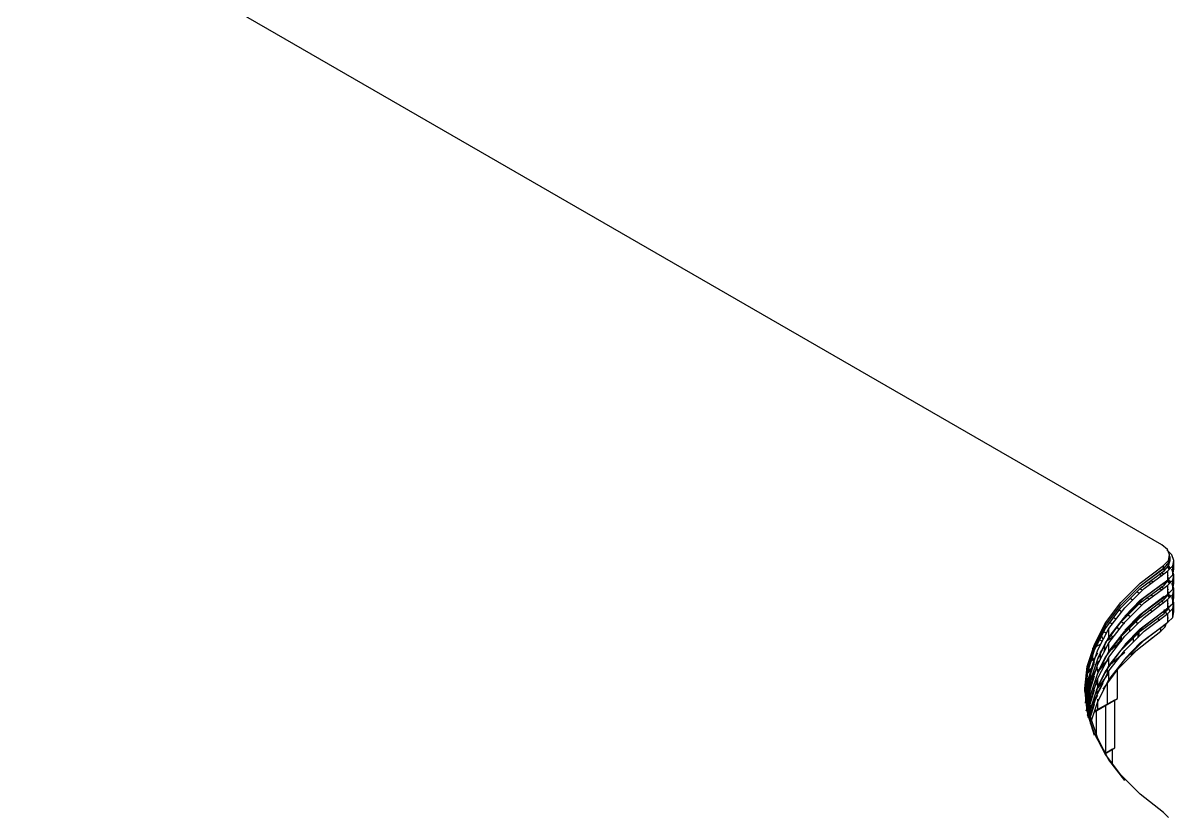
# Model space of a CAD drawing. Header units: inches. Extents: x 0.3 to 16.2, y 0.3 to 11.4.
# Drawn here: x 3.397 to 4.217, y 2.221 to 2.785 of the extents above; entities that cross this region are included whole.
import ezdxf

# ---------------------------------------------------------------- set-up
doc = ezdxf.new("R2010")
doc.units = ezdxf.units.IN
doc.header["$LTSCALE"] = 0.009843
doc.header["$MEASUREMENT"] = 0
doc.layers.add('GEOMETRY', color=7, linetype='Continuous')

msp = doc.modelspace()

# ---------------------------------------------------------------- linework, layer by layer
at = {"layer": 'GEOMETRY'}
for p, q in [((4.20787, 2.41378), (2.05236, 3.65827)), ((4.21181, 2.41063), (4.20787, 2.41378)), ((4.21496, 2.40669), (4.21142, 2.41024)), ((4.21339, 2.40669), (4.21181, 2.41063)), ((4.20906, 2.39921), (4.2126, 2.40276)), ((4.20906, 2.39921), (4.2126, 2.40276)), ((4.2126, 2.40276), (4.21339, 2.40669)), ((4.2126, 2.40276), (4.21339, 2.40669)), ((4.2126, 2.40079), (4.21339, 2.40472)), ((4.2126, 2.40079), (4.21378, 2.40472)), ((4.2126, 2.40079), (4.21378, 2.40472)), ((4.2126, 2.40079), (4.2126, 2.40276)), ((4.2126, 2.39882), (4.21378, 2.40276)), ((4.21339, 2.40472), (4.21339, 2.40669)), ((4.21378, 2.40472), (4.21339, 2.40591)), ((4.21378, 2.40276), (4.21378, 2.40472)), ((4.21654, 2.40276), (4.21496, 2.40669)), ((4.21575, 2.39882), (4.21654, 2.40276)), ((4.21575, 2.39882), (4.21654, 2.40276)), ((4.21654, 2.39646), (4.21654, 2.40276)), ((4.19252, 2.38661), (4.20906, 2.39921)), ((4.19252, 2.38661), (4.20906, 2.39921)), ((4.19252, 2.38465), (4.20906, 2.39724)), ((4.19252, 2.38465), (4.20945, 2.39724)), ((4.19252, 2.38465), (4.20945, 2.39724)), ((4.19252, 2.38268), (4.20945, 2.39528)), ((4.19528, 2.38268), (4.2122, 2.39528)), ((4.19528, 2.38268), (4.2122, 2.39528)), ((4.20472, 2.3937), (4.20433, 2.3937)), ((4.20433, 2.3937), (4.20433, 2.3937)), ((4.20591, 2.39488), (4.20591, 2.39488)), ((4.20827, 2.39331), (4.20748, 2.39409)), ((4.20906, 2.39724), (4.2126, 2.40079)), ((4.20906, 2.39724), (4.20906, 2.39921)), ((4.20945, 2.39724), (4.2126, 2.40079)), ((4.20945, 2.39724), (4.2126, 2.40079)), ((4.20945, 2.39528), (4.2126, 2.39882)), ((4.20945, 2.39528), (4.20945, 2.39724)), ((4.21102, 2.39921), (4.21102, 2.39921)), ((4.21142, 2.39961), (4.21142, 2.4)), ((4.21378, 2.39646), (4.2122, 2.40039)), ((4.2122, 2.39528), (4.21575, 2.39882)), ((4.2122, 2.39528), (4.21575, 2.39882)), ((4.21299, 2.39606), (4.2122, 2.39843)), ((4.2122, 2.38898), (4.2122, 2.39528)), ((4.2126, 2.39882), (4.2126, 2.40079)), ((4.21417, 2.39724), (4.2126, 2.39882)), ((4.21654, 2.39252), (4.21496, 2.39646)), ((4.21575, 2.39252), (4.21575, 2.39882)), ((4.21575, 2.39252), (4.21654, 2.39646)), ((4.17874, 2.37283), (4.19252, 2.38661)), ((4.17874, 2.37283), (4.19252, 2.38661)), ((4.19252, 2.37441), (4.20945, 2.38701)), ((4.19252, 2.37441), (4.20945, 2.38701)), ((4.19252, 2.37441), (4.20945, 2.38701)), ((4.19528, 2.37638), (4.2122, 2.38898)), ((4.19685, 2.3878), (4.19685, 2.3878)), ((4.19685, 2.3878), (4.19685, 2.3878)), ((4.19843, 2.38898), (4.19843, 2.38898)), ((4.2, 2.38622), (4.19843, 2.38701)), ((4.2, 2.38622), (4.19843, 2.38701)), ((4.20157, 2.3874), (4.2, 2.38819)), ((4.20827, 2.39173), (4.20591, 2.39291)), ((4.20748, 2.39173), (4.20591, 2.39291)), ((4.20906, 2.39291), (4.20827, 2.39331)), ((4.20945, 2.38504), (4.2126, 2.38858)), ((4.20945, 2.38504), (4.20945, 2.38701)), ((4.2122, 2.38898), (4.21575, 2.39252)), ((4.2122, 2.39213), (4.2126, 2.39252)), ((4.2122, 2.39213), (4.2126, 2.39252)), ((4.2122, 2.39016), (4.2126, 2.39055)), ((4.2122, 2.39016), (4.2126, 2.39055)), ((4.2122, 2.39016), (4.2126, 2.39055)), ((4.21378, 2.38622), (4.2122, 2.39016)), ((4.2122, 2.38504), (4.21575, 2.38858)), ((4.2122, 2.38504), (4.21575, 2.38858)), ((4.21299, 2.38622), (4.2122, 2.38819)), ((4.2126, 2.38858), (4.2126, 2.39055)), ((4.2126, 2.38858), (4.21299, 2.38976)), ((4.21417, 2.3874), (4.2126, 2.38858)), ((4.21654, 2.38268), (4.21496, 2.38622)), ((4.21575, 2.38858), (4.21654, 2.39252)), ((4.21575, 2.38858), (4.21654, 2.39252)), ((4.21575, 2.38228), (4.21575, 2.38858)), ((4.21575, 2.38228), (4.21654, 2.38622)), ((4.21654, 2.38622), (4.21654, 2.39252)), ((4.17874, 2.37087), (4.19252, 2.38465)), ((4.17874, 2.37087), (4.19252, 2.38465)), ((4.17874, 2.37087), (4.19252, 2.38465)), ((4.17874, 2.3689), (4.19252, 2.38268)), ((4.1815, 2.3689), (4.19528, 2.38268)), ((4.1815, 2.3689), (4.19528, 2.38268)), ((4.18898, 2.3811), (4.18898, 2.3811)), ((4.19173, 2.37913), (4.19016, 2.38031)), ((4.19134, 2.38307), (4.19094, 2.38307)), ((4.19252, 2.37244), (4.20945, 2.38504)), ((4.19409, 2.3815), (4.19252, 2.38228)), ((4.19252, 2.36417), (4.20945, 2.37717)), ((4.19252, 2.36417), (4.20945, 2.37717)), ((4.19252, 2.36417), (4.20945, 2.37717)), ((4.19528, 2.37244), (4.2122, 2.38504)), ((4.19528, 2.37244), (4.2122, 2.38504)), ((4.19528, 2.36614), (4.2122, 2.37874)), ((4.20157, 2.37717), (4.2, 2.37795)), ((4.20827, 2.3815), (4.20591, 2.38268)), ((4.20748, 2.38189), (4.20591, 2.38268)), ((4.20827, 2.38346), (4.20748, 2.38386)), ((4.20906, 2.38268), (4.20827, 2.38346)), ((4.20945, 2.3752), (4.2126, 2.37835)), ((4.20945, 2.3752), (4.20945, 2.37717)), ((4.2122, 2.37874), (4.2122, 2.38504)), ((4.2122, 2.37874), (4.21575, 2.38228)), ((4.2122, 2.38189), (4.2126, 2.38228)), ((4.2122, 2.38189), (4.2126, 2.38228)), ((4.2122, 2.37992), (4.2126, 2.38031)), ((4.2122, 2.37992), (4.2126, 2.38031)), ((4.2122, 2.37992), (4.2126, 2.38031)), ((4.21378, 2.37598), (4.2122, 2.37992)), ((4.2122, 2.3752), (4.21575, 2.37835)), ((4.2122, 2.3752), (4.21575, 2.37835)), ((4.21299, 2.37598), (4.2122, 2.37795)), ((4.2126, 2.37835), (4.2126, 2.38031)), ((4.2126, 2.37835), (4.21299, 2.37992)), ((4.21417, 2.37717), (4.2126, 2.37835)), ((4.21575, 2.37835), (4.21654, 2.38268)), ((4.21575, 2.37835), (4.21654, 2.38268)), ((4.21575, 2.37205), (4.21575, 2.37835)), ((4.21654, 2.37598), (4.21654, 2.38268)), ((4.16772, 2.35827), (4.17874, 2.37283)), ((4.16772, 2.35827), (4.17874, 2.37283)), ((4.16772, 2.3563), (4.17874, 2.37087)), ((4.16772, 2.3563), (4.17874, 2.37087)), ((4.16772, 2.3563), (4.17874, 2.37087)), ((4.16772, 2.35433), (4.17874, 2.3689)), ((4.17008, 2.35433), (4.1815, 2.3689)), ((4.17008, 2.35433), (4.1815, 2.3689)), ((4.17874, 2.35866), (4.19252, 2.37244)), ((4.1815, 2.3626), (4.19528, 2.37638)), ((4.1815, 2.36299), (4.19252, 2.37441)), ((4.1815, 2.36299), (4.19252, 2.37441)), ((4.1815, 2.36299), (4.19252, 2.37441)), ((4.1815, 2.35866), (4.19528, 2.37244)), ((4.1815, 2.35866), (4.19528, 2.37244)), ((4.18425, 2.37598), (4.18425, 2.37598)), ((4.18701, 2.37441), (4.18543, 2.37559)), ((4.1937, 2.37087), (4.19173, 2.37165)), ((4.19252, 2.3622), (4.20945, 2.3752)), ((4.19528, 2.3622), (4.2122, 2.3752)), ((4.19528, 2.3622), (4.2122, 2.3752)), ((4.19528, 2.35591), (4.2122, 2.3689)), ((4.19882, 2.3752), (4.19724, 2.37598)), ((4.20591, 2.37126), (4.20512, 2.37165)), ((4.2063, 2.37087), (4.20591, 2.37126)), ((4.20827, 2.37323), (4.20748, 2.37362)), ((4.20906, 2.37244), (4.20827, 2.37323)), ((4.2122, 2.3689), (4.2122, 2.3752)), ((4.2122, 2.3689), (4.21575, 2.37205)), ((4.2122, 2.37165), (4.2126, 2.37205)), ((4.2122, 2.37165), (4.2126, 2.37205)), ((4.2122, 2.36969), (4.2126, 2.37047)), ((4.2122, 2.36969), (4.2126, 2.37047)), ((4.2122, 2.36969), (4.2126, 2.37047)), ((4.21378, 2.36614), (4.2122, 2.36969)), ((4.2126, 2.3685), (4.2126, 2.37047)), ((4.2126, 2.3685), (4.21299, 2.36969)), ((4.21654, 2.37244), (4.21496, 2.37638)), ((4.21575, 2.37205), (4.21654, 2.37598)), ((4.21575, 2.3685), (4.21654, 2.37244)), ((4.21575, 2.3685), (4.21654, 2.37244)), ((4.21654, 2.36614), (4.21654, 2.37244)), ((4.17008, 2.34803), (4.1815, 2.3626)), ((4.17244, 2.3626), (4.17244, 2.3626)), ((4.1752, 2.36102), (4.17362, 2.36181)), ((4.17677, 2.36772), (4.17638, 2.36772)), ((4.17913, 2.36614), (4.17756, 2.36732)), ((4.17874, 2.34843), (4.19252, 2.3622)), ((4.1815, 2.35236), (4.19528, 2.36614)), ((4.1815, 2.35315), (4.19252, 2.36417)), ((4.1815, 2.35315), (4.19252, 2.36417)), ((4.1815, 2.35315), (4.19252, 2.36417)), ((4.1815, 2.34882), (4.19528, 2.3622)), ((4.1815, 2.34882), (4.19528, 2.3622)), ((4.18543, 2.3626), (4.18386, 2.36378)), ((4.19252, 2.35394), (4.20945, 2.36693)), ((4.19252, 2.35394), (4.20945, 2.36693)), ((4.19252, 2.35394), (4.20945, 2.36693)), ((4.19252, 2.35236), (4.20945, 2.36496)), ((4.19528, 2.35236), (4.2122, 2.36496)), ((4.19528, 2.35236), (4.2122, 2.36496)), ((4.20079, 2.36654), (4.19921, 2.36732)), ((4.20079, 2.36654), (4.20079, 2.36654)), ((4.20472, 2.36339), (4.20472, 2.36339)), ((4.2063, 2.35945), (4.20512, 2.36181)), ((4.20945, 2.36496), (4.2126, 2.3685)), ((4.20945, 2.36496), (4.20945, 2.36693)), ((4.20984, 2.36732), (4.20984, 2.36772)), ((4.21142, 2.36417), (4.21063, 2.36614)), ((4.2122, 2.36496), (4.21575, 2.3685)), ((4.2122, 2.36496), (4.21575, 2.3685)), ((4.2122, 2.35866), (4.2122, 2.36496)), ((4.2122, 2.35866), (4.21575, 2.3622)), ((4.2122, 2.36142), (4.2126, 2.3622)), ((4.2122, 2.36142), (4.2126, 2.3622)), ((4.21575, 2.3622), (4.21575, 2.3685)), ((4.21575, 2.3622), (4.21654, 2.36614)), ((4.15984, 2.34291), (4.16772, 2.35827)), ((4.15984, 2.34291), (4.16772, 2.35827)), ((4.15984, 2.34094), (4.16772, 2.3563)), ((4.15984, 2.34094), (4.16772, 2.3563)), ((4.15984, 2.34094), (4.16772, 2.3563)), ((4.15984, 2.33898), (4.16772, 2.35433)), ((4.1622, 2.33898), (4.17008, 2.35433)), ((4.1622, 2.33898), (4.17008, 2.35433)), ((4.1685, 2.35079), (4.16496, 2.35276)), ((4.16772, 2.34409), (4.17874, 2.35866)), ((4.16772, 2.3563), (4.16772, 2.35827)), ((4.16772, 2.35433), (4.16772, 2.3563)), ((4.17008, 2.35906), (4.16969, 2.35906)), ((4.17008, 2.34409), (4.1815, 2.35866)), ((4.17008, 2.34409), (4.1815, 2.35866)), ((4.17008, 2.34803), (4.17008, 2.35433)), ((4.17244, 2.35748), (4.17087, 2.35827)), ((4.17756, 2.35354), (4.17598, 2.35512)), ((4.1815, 2.35748), (4.17874, 2.35906)), ((4.1815, 2.34213), (4.19528, 2.35591)), ((4.1815, 2.34291), (4.19252, 2.35394)), ((4.1815, 2.34291), (4.19252, 2.35394)), ((4.1815, 2.34291), (4.19252, 2.35394)), ((4.1815, 2.35315), (4.18189, 2.35354)), ((4.1815, 2.35315), (4.18189, 2.35354)), ((4.18504, 2.35236), (4.18504, 2.35512)), ((4.18976, 2.35906), (4.18976, 2.35945)), ((4.19055, 2.35787), (4.18976, 2.35906)), ((4.19252, 2.34409), (4.20945, 2.35669)), ((4.19528, 2.34606), (4.2122, 2.35866)), ((4.20709, 2.35236), (4.21024, 2.35551)), ((4.20709, 2.35236), (4.20709, 2.35472)), ((4.21024, 2.35551), (4.21102, 2.35748)), ((4.21024, 2.35551), (4.21024, 2.35709)), ((4.2122, 2.35945), (4.2126, 2.36024)), ((4.16535, 2.34528), (4.16181, 2.34724)), ((4.1622, 2.33268), (4.17008, 2.34803)), ((4.16535, 2.34803), (4.16339, 2.34961)), ((4.16614, 2.34646), (4.16535, 2.34803)), ((4.16772, 2.33386), (4.17874, 2.34843)), ((4.16929, 2.34606), (4.17362, 2.34882)), ((4.16929, 2.34606), (4.17362, 2.34882)), ((4.17008, 2.3378), (4.1815, 2.35236)), ((4.17008, 2.33386), (4.1815, 2.34882)), ((4.17008, 2.33386), (4.1815, 2.34882)), ((4.17283, 2.34843), (4.17165, 2.34921)), ((4.17205, 2.34646), (4.17205, 2.34764)), ((4.17598, 2.34291), (4.17874, 2.34606)), ((4.17598, 2.34291), (4.17874, 2.34606)), ((4.17835, 2.34488), (4.17835, 2.34882)), ((4.17874, 2.33858), (4.19252, 2.35236)), ((4.17874, 2.34606), (4.17913, 2.35)), ((4.17874, 2.34606), (4.17913, 2.35)), ((4.17874, 2.34528), (4.17874, 2.34606)), ((4.17913, 2.34488), (4.17913, 2.35)), ((4.1815, 2.33858), (4.19528, 2.35236)), ((4.1815, 2.33858), (4.19528, 2.35236)), ((4.1815, 2.34252), (4.1878, 2.34803)), ((4.1815, 2.34252), (4.1878, 2.34803)), ((4.1815, 2.33228), (4.19528, 2.34606)), ((4.18583, 2.33543), (4.20197, 2.34843)), ((4.1878, 2.34488), (4.1878, 2.34803)), ((4.19055, 2.33937), (4.20709, 2.35236)), ((4.19094, 2.34764), (4.19094, 2.35039)), ((4.19134, 2.34803), (4.19173, 2.35039)), ((4.19173, 2.35039), (4.19173, 2.35118)), ((4.15472, 2.32717), (4.15984, 2.34291)), ((4.15472, 2.32717), (4.15984, 2.34291)), ((4.15472, 2.3252), (4.15984, 2.34094)), ((4.15512, 2.3252), (4.15984, 2.34094)), ((4.15512, 2.3252), (4.15984, 2.34094)), ((4.15512, 2.32323), (4.15984, 2.33898)), ((4.15709, 2.32323), (4.1622, 2.33898)), ((4.15709, 2.32323), (4.1622, 2.33898)), ((4.15866, 2.34016), (4.16457, 2.34331)), ((4.15866, 2.34016), (4.16457, 2.34331)), ((4.15866, 2.33189), (4.15866, 2.34016)), ((4.15984, 2.33268), (4.1622, 2.33701)), ((4.15984, 2.33268), (4.1622, 2.33701)), ((4.1622, 2.33307), (4.16772, 2.34409)), ((4.1622, 2.32874), (4.17008, 2.34409)), ((4.1622, 2.32874), (4.17008, 2.34409)), ((4.1622, 2.32244), (4.17008, 2.3378)), ((4.16417, 2.3374), (4.16654, 2.34055)), ((4.16417, 2.3374), (4.16654, 2.34055)), ((4.16417, 2.33228), (4.16417, 2.3374)), ((4.16654, 2.34055), (4.16693, 2.34173)), ((4.16654, 2.34055), (4.16693, 2.34173)), ((4.16693, 2.33819), (4.16732, 2.33937)), ((4.16732, 2.33937), (4.16732, 2.34213)), ((4.16772, 2.32362), (4.17874, 2.33858)), ((4.16969, 2.3374), (4.17598, 2.34291)), ((4.16969, 2.3374), (4.17598, 2.34291)), ((4.17008, 2.3378), (4.17008, 2.34409)), ((4.17008, 2.32756), (4.1815, 2.34213)), ((4.17008, 2.32402), (4.1815, 2.33858)), ((4.17008, 2.32402), (4.1815, 2.33858)), ((4.17126, 2.32874), (4.1815, 2.3374)), ((4.17205, 2.33898), (4.17205, 2.33937)), ((4.17598, 2.34173), (4.17598, 2.34291)), ((4.17677, 2.32559), (4.19055, 2.33937)), ((4.1815, 2.33268), (4.19252, 2.34409)), ((4.1815, 2.34291), (4.18189, 2.34331)), ((4.15512, 2.31693), (4.15984, 2.33268)), ((4.15512, 2.31693), (4.15984, 2.33268)), ((4.15512, 2.31496), (4.15984, 2.33071)), ((4.15512, 2.31496), (4.15984, 2.33071)), ((4.15512, 2.31496), (4.15984, 2.33071)), ((4.15551, 2.32874), (4.16063, 2.33386)), ((4.15551, 2.32874), (4.16063, 2.33386)), ((4.1563, 2.3315), (4.15748, 2.33071)), ((4.1563, 2.3315), (4.1563, 2.3311)), ((4.1563, 2.3315), (4.1563, 2.3311)), ((4.1563, 2.32992), (4.1563, 2.3311)), ((4.15709, 2.31693), (4.1622, 2.33268)), ((4.15709, 2.31339), (4.1622, 2.32874)), ((4.15709, 2.31339), (4.1622, 2.32874)), ((4.16024, 2.32835), (4.16339, 2.3311)), ((4.16024, 2.32835), (4.16339, 2.3311)), ((4.16102, 2.32913), (4.16417, 2.33228)), ((4.1622, 2.32323), (4.16772, 2.33386)), ((4.1622, 2.3189), (4.17008, 2.33386)), ((4.1622, 2.3189), (4.17008, 2.33386)), ((4.1622, 2.32323), (4.17008, 2.33268)), ((4.1622, 2.32323), (4.17008, 2.33268)), ((4.16417, 2.33307), (4.16457, 2.33307)), ((4.16417, 2.33268), (4.16417, 2.33307)), ((4.16457, 2.32756), (4.17008, 2.33228)), ((4.17008, 2.32756), (4.17008, 2.33386)), ((4.17008, 2.31772), (4.1815, 2.33228)), ((4.17008, 2.32717), (4.17126, 2.32874)), ((4.17638, 2.33189), (4.17638, 2.33307)), ((4.15315, 2.31142), (4.15472, 2.32717)), ((4.15315, 2.31142), (4.15472, 2.32717)), ((4.15315, 2.30945), (4.15472, 2.3252)), ((4.15354, 2.30945), (4.15512, 2.3252)), ((4.15354, 2.30945), (4.15512, 2.3252)), ((4.15354, 2.30748), (4.15512, 2.32323)), ((4.15354, 2.31535), (4.16024, 2.32323)), ((4.15433, 2.32283), (4.15827, 2.32638)), ((4.15433, 2.32126), (4.15787, 2.32559)), ((4.15433, 2.32126), (4.15787, 2.32559)), ((4.15512, 2.32244), (4.15512, 2.32362)), ((4.15512, 2.30669), (4.15984, 2.32244)), ((4.15512, 2.30669), (4.15984, 2.32244)), ((4.15512, 2.31339), (4.15709, 2.32047)), ((4.15512, 2.30512), (4.15984, 2.32047)), ((4.15512, 2.30512), (4.15984, 2.32047)), ((4.15512, 2.30512), (4.15984, 2.32047)), ((4.15551, 2.32244), (4.15551, 2.32362)), ((4.15551, 2.30748), (4.15709, 2.32323)), ((4.15551, 2.30748), (4.15709, 2.32323)), ((4.15709, 2.30669), (4.1622, 2.32244)), ((4.15787, 2.3185), (4.15945, 2.32047)), ((4.15787, 2.3185), (4.15945, 2.32047)), ((4.15984, 2.32244), (4.1622, 2.32677)), ((4.15984, 2.32244), (4.1622, 2.32677)), ((4.16024, 2.32323), (4.16024, 2.32362)), ((4.16181, 2.31102), (4.17008, 2.32244)), ((4.16181, 2.31102), (4.17008, 2.32244)), ((4.1622, 2.3126), (4.17008, 2.32756)), ((4.1622, 2.32362), (4.1622, 2.3252)), ((4.1622, 2.30866), (4.17008, 2.32402)), ((4.1622, 2.30866), (4.17008, 2.32402)), ((4.1622, 2.31299), (4.16772, 2.32362)), ((4.16614, 2.31102), (4.17677, 2.32559)), ((4.16929, 2.32205), (4.16929, 2.32559)), ((4.17008, 2.31772), (4.17008, 2.32402)), ((4.17638, 2.30433), (4.17638, 2.3248)), ((4.15315, 2.31142), (4.15787, 2.3185)), ((4.15315, 2.31142), (4.15787, 2.3185)), ((4.15354, 2.30118), (4.15512, 2.31693)), ((4.15354, 2.30118), (4.15512, 2.31693)), ((4.15354, 2.30709), (4.15787, 2.31378)), ((4.15394, 2.30433), (4.15512, 2.31496)), ((4.15394, 2.30433), (4.15512, 2.31496)), ((4.15394, 2.30433), (4.15512, 2.31496)), ((4.15394, 2.30354), (4.15512, 2.31339)), ((4.15512, 2.31417), (4.15512, 2.31732)), ((4.15512, 2.29685), (4.15984, 2.3122)), ((4.15512, 2.29685), (4.15984, 2.3122)), ((4.15551, 2.31457), (4.15551, 2.31732)), ((4.15551, 2.30118), (4.15709, 2.31693)), ((4.15551, 2.29724), (4.15709, 2.31339)), ((4.15551, 2.29724), (4.15709, 2.31339)), ((4.15709, 2.30315), (4.1622, 2.3189)), ((4.15709, 2.30315), (4.1622, 2.3189)), ((4.15709, 2.29685), (4.1622, 2.3126)), ((4.15827, 2.30039), (4.16614, 2.31535)), ((4.15827, 2.30039), (4.16614, 2.31535)), ((4.15984, 2.3122), (4.1622, 2.31654)), ((4.15984, 2.3122), (4.1622, 2.31654)), ((4.16024, 2.31614), (4.1622, 2.31811)), ((4.1622, 2.31181), (4.1622, 2.3185)), ((4.1622, 2.30236), (4.17008, 2.31772)), ((4.16929, 2.30039), (4.16929, 2.31535)), ((4.15472, 2.29528), (4.15315, 2.31142)), ((4.15315, 2.30945), (4.15315, 2.31142)), ((4.15512, 2.29331), (4.15354, 2.30945)), ((4.15354, 2.30748), (4.15354, 2.30945)), ((4.15433, 2.30039), (4.15512, 2.30669)), ((4.15433, 2.30039), (4.15512, 2.30669)), ((4.15433, 2.29921), (4.15512, 2.30512)), ((4.15433, 2.29921), (4.15512, 2.30512)), ((4.15433, 2.29921), (4.15512, 2.30512)), ((4.15512, 2.29488), (4.15984, 2.31063)), ((4.15512, 2.29488), (4.15984, 2.31063)), ((4.15512, 2.29488), (4.15984, 2.31063)), ((4.15512, 2.30315), (4.15709, 2.31024)), ((4.15512, 2.29803), (4.15512, 2.30906)), ((4.15512, 2.29409), (4.16181, 2.30709)), ((4.15551, 2.29843), (4.15551, 2.30945)), ((4.15709, 2.29134), (4.15551, 2.30748)), ((4.15551, 2.30118), (4.15551, 2.30748)), ((4.15551, 2.29094), (4.15709, 2.30669)), ((4.15709, 2.29291), (4.1622, 2.30866)), ((4.15709, 2.29291), (4.1622, 2.30866)), ((4.15984, 2.30236), (4.1622, 2.30669)), ((4.15984, 2.30236), (4.1622, 2.30669)), ((4.15984, 2.29488), (4.17638, 2.30433)), ((4.15984, 2.29528), (4.17441, 2.30354)), ((4.15984, 2.29528), (4.17441, 2.30354)), ((4.16142, 2.31024), (4.16181, 2.31102)), ((4.16142, 2.31024), (4.16181, 2.31102)), ((4.16181, 2.30709), (4.16181, 2.31102)), ((4.1622, 2.29606), (4.1622, 2.30394)), ((4.17441, 2.26929), (4.17441, 2.30354)), ((4.15394, 2.29567), (4.15709, 2.30197)), ((4.15394, 2.29567), (4.15709, 2.30197)), ((4.15472, 2.29843), (4.15512, 2.30315)), ((4.15472, 2.29528), (4.15512, 2.29685)), ((4.15472, 2.29528), (4.15512, 2.29685)), ((4.15984, 2.27953), (4.15472, 2.29528)), ((4.15512, 2.29291), (4.15709, 2.3)), ((4.1563, 2.29094), (4.15551, 2.29724)), ((4.15551, 2.29094), (4.15551, 2.29724)), ((4.15591, 2.29173), (4.15709, 2.30315)), ((4.15591, 2.29173), (4.15709, 2.30315)), ((4.15591, 2.29252), (4.15827, 2.30039)), ((4.15591, 2.29252), (4.15827, 2.30039)), ((4.1563, 2.29055), (4.15984, 2.30236)), ((4.1563, 2.29055), (4.15984, 2.30236)), ((4.1563, 2.29055), (4.15827, 2.29567)), ((4.15669, 2.28976), (4.15984, 2.30039)), ((4.15669, 2.29016), (4.15709, 2.29685)), ((4.15709, 2.28661), (4.1622, 2.30236)), ((4.15827, 2.29567), (4.15827, 2.29606)), ((4.16142, 2.27638), (4.16142, 2.29606)), ((4.16811, 2.26535), (4.16811, 2.3)), ((4.15472, 2.29252), (4.15591, 2.29291)), ((4.15472, 2.29252), (4.15591, 2.29291)), ((4.15984, 2.27795), (4.15512, 2.29331)), ((4.15551, 2.29213), (4.15551, 2.29449)), ((4.15551, 2.29213), (4.15551, 2.29252)), ((4.15669, 2.28898), (4.15709, 2.29291)), ((4.15669, 2.28898), (4.15709, 2.29291)), ((4.1622, 2.27598), (4.15709, 2.29134)), ((4.16772, 2.26457), (4.15984, 2.27953)), ((4.17008, 2.26063), (4.1622, 2.27598)), ((4.16732, 2.26496), (4.17441, 2.26929)), ((4.16732, 2.26535), (4.17283, 2.2685)), ((4.16732, 2.26535), (4.17283, 2.2685)), ((4.17874, 2.25), (4.16772, 2.26457)), ((4.17283, 2.25787), (4.17283, 2.2685)), ((4.1815, 2.24606), (4.17008, 2.26063)), ((4.19252, 2.23622), (4.17874, 2.25)), ((4.20906, 2.22323), (4.19252, 2.23622)), ((4.2126, 2.21969), (4.20906, 2.22323))]:
    msp.add_line(p, q, dxfattribs=at)

doc.saveas('drawing.dxf')
